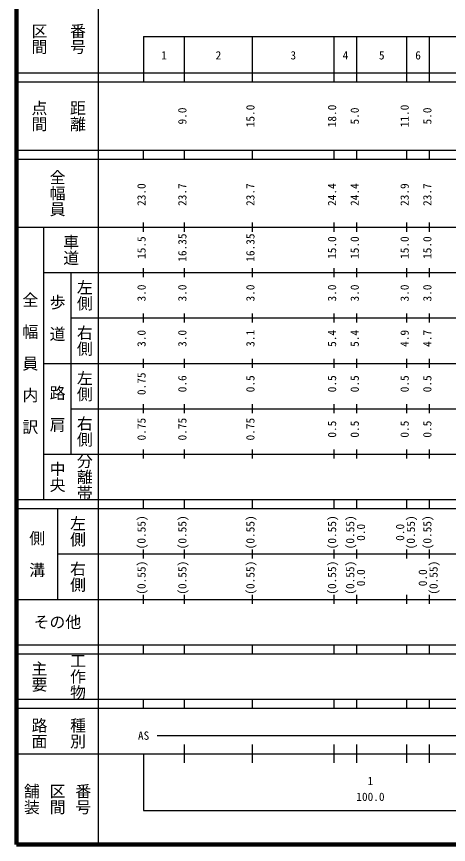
# Model space of a CAD drawing. Units: millimetres on the paper, enlarged 1000 times. Extents: x 40000 to 680000, y 20000 to 380000.
# Drawn here: x 40000 to 135205, y 20000 to 202409 of the extents above; entities that cross this region are included whole.
import ezdxf
from ezdxf.enums import TextEntityAlignment as Align

# ---------------------------------------------------------------- set-up
doc = ezdxf.new("R2010")
doc.units = ezdxf.units.MM
doc.header["$LTSCALE"] = 1000
doc.layers.add('M-TTL', color=2, linetype='Continuous', lineweight=140)
doc.layers.add('M-TTL-BAND', color=7, linetype='Continuous', lineweight=25)
doc.styles.add('@ＭＳ ゴシック', font='')
doc.styles.add('ＭＳ ゴシック', font='')
doc.styles.get('@ＭＳ ゴシック').set_extended_font_data('@MS Gothic')
doc.styles.get('ＭＳ ゴシック').set_extended_font_data('MS Gothic')

msp = doc.modelspace()

# ---------------------------------------------------------------- linework, layer by layer
at = {"layer": 'M-TTL'}
for p, q in [((40000, 380000), (40000, 20000)), ((40000, 20000), (680000, 20000))]:
    msp.add_line(p, q, dxfattribs=at)
at = {"layer": 'M-TTL-BAND'}
for p, q in [((58000, 370000), (58000, 20000)), ((68000, 198000), (579000, 198000)), ((68000, 198000), (68000, 188000)), ((77000, 188000), (77000, 198000)), ((92000, 188000), (92000, 198000)), ((110000, 188000), (110000, 198000)), ((115000, 188000), (115000, 198000)), ((126000, 188000), (126000, 198000)), ((131000, 188000), (131000, 198000)), ((40000, 190000), (579000, 190000)), ((40000, 188000), (579000, 188000)), ((40000, 173000), (579000, 173000)), ((68000, 171000), (68000, 173000)), ((77000, 171000), (77000, 173000)), ((92000, 171000), (92000, 173000)), ((110000, 171000), (110000, 173000)), ((115000, 171000), (115000, 173000)), ((126000, 171000), (126000, 173000)), ((131000, 171000), (131000, 173000)), ((40000, 171000), (579000, 171000)), ((68000, 155000), (68000, 157000)), ((77000, 155000), (77000, 157000)), ((92000, 155000), (92000, 157000)), ((110000, 155000), (110000, 157000)), ((115000, 155000), (115000, 157000)), ((126000, 155000), (126000, 157000)), ((131000, 155000), (131000, 157000)), ((40000, 156000), (579000, 156000)), ((46000, 96000), (46000, 156000)), ((46000, 146000), (579000, 146000)), ((52000, 146000), (52000, 106000)), ((68000, 145000), (68000, 147000)), ((77000, 145000), (77000, 147000)), ((92000, 145000), (92000, 147000)), ((110000, 145000), (110000, 147000)), ((115000, 145000), (115000, 147000)), ((126000, 145000), (126000, 147000)), ((131000, 145000), (131000, 147000)), ((68000, 135000), (68000, 137000)), ((77000, 135000), (77000, 137000)), ((92000, 135000), (92000, 137000)), ((110000, 135000), (110000, 137000)), ((115000, 135000), (115000, 137000)), ((126000, 135000), (126000, 137000)), ((131000, 135000), (131000, 137000)), ((52000, 136000), (579000, 136000)), ((46000, 126000), (579000, 126000)), ((68000, 125000), (68000, 127000)), ((77000, 125000), (77000, 127000)), ((92000, 125000), (92000, 127000)), ((110000, 125000), (110000, 127000)), ((115000, 125000), (115000, 127000)), ((126000, 125000), (126000, 127000)), ((131000, 125000), (131000, 127000)), ((68000, 115000), (68000, 117000)), ((77000, 115000), (77000, 117000)), ((92000, 115000), (92000, 117000)), ((110000, 115000), (110000, 117000)), ((115000, 115000), (115000, 117000)), ((126000, 115000), (126000, 117000)), ((131000, 115000), (131000, 117000)), ((52000, 116000), (579000, 116000)), ((46000, 106000), (579000, 106000)), ((68000, 105000), (68000, 107000)), ((77000, 105000), (77000, 107000)), ((92000, 105000), (92000, 107000)), ((110000, 105000), (110000, 107000)), ((115000, 105000), (115000, 107000)), ((126000, 105000), (126000, 107000)), ((131000, 105000), (131000, 107000)), ((40000, 96000), (579000, 96000)), ((68000, 94000), (68000, 96000)), ((77000, 94000), (77000, 96000)), ((92000, 94000), (92000, 96000)), ((110000, 94000), (110000, 96000)), ((115000, 94000), (115000, 96000)), ((126000, 94000), (126000, 96000)), ((131000, 94000), (131000, 96000)), ((40000, 94000), (579000, 94000)), ((49000, 94000), (49000, 74000)), ((49000, 84000), (579000, 84000)), ((68000, 83000), (68000, 85000)), ((77000, 83000), (77000, 85000)), ((92000, 83000), (92000, 85000)), ((110000, 83000), (110000, 85000)), ((115000, 83000), (115000, 85000)), ((126000, 83000), (126000, 85000)), ((131000, 83000), (131000, 85000)), ((68000, 73000), (68000, 75000)), ((77000, 73000), (77000, 75000)), ((92000, 73000), (92000, 75000)), ((110000, 73000), (110000, 75000)), ((115000, 73000), (115000, 75000)), ((126000, 73000), (126000, 75000)), ((131000, 73000), (131000, 75000)), ((40000, 74000), (579000, 74000)), ((40000, 64000), (579000, 64000)), ((68000, 62000), (68000, 64000)), ((77000, 62000), (77000, 64000)), ((92000, 62000), (92000, 64000)), ((110000, 62000), (110000, 64000)), ((115000, 62000), (115000, 64000)), ((126000, 62000), (126000, 64000)), ((131000, 62000), (131000, 64000)), ((40000, 62000), (579000, 62000)), ((40000, 52000), (579000, 52000)), ((68000, 50000), (68000, 52000)), ((77000, 50000), (77000, 52000)), ((92000, 50000), (92000, 52000)), ((110000, 50000), (110000, 52000)), ((115000, 50000), (115000, 52000)), ((126000, 50000), (126000, 52000)), ((131000, 50000), (131000, 52000)), ((40000, 50000), (579000, 50000)), ((71000, 44000), (565000, 44000)), ((77000, 38000), (77000, 42000)), ((92000, 38000), (92000, 42000)), ((110000, 38000), (110000, 42000)), ((115000, 38000), (115000, 42000)), ((126000, 38000), (126000, 42000)), ((131000, 38000), (131000, 42000)), ((40000, 40000), (579000, 40000)), ((68000, 40000), (68000, 27500)), ((68000, 27500), (579000, 27500))]:
    msp.add_line(p, q, dxfattribs=at)

# ---------------------------------------------------------------- texts
at = {"layer": 'M-TTL-BAND', "style": '@ＭＳ ゴシック'}
for s, p in [('番号', (53500, 197500)), ('区間', (45000, 197500)), ('点間', (45000, 180500)), ('距離', (53500, 180500)), ('全幅員', (49000, 163500)), ('車道', (52000, 151000)), ('左側', (55000, 141000)), ('全\u3000幅\u3000員\u3000内\u3000訳', (43000, 126000)), ('歩\u3000道', (49000, 136000)), ('右側', (55000, 131000)), ('左側', (55000, 121000)), ('路\u3000肩', (49000, 116000)), ('右側', (55000, 111000)), ('分離帯', (55000, 101000)), ('中央', (49000, 101000)), ('左側', (53500, 89000)), ('側\u3000溝', (44500, 84000)), ('右側', (53500, 79000)), ('主要', (45000, 57000)), ('工作物', (53500, 57000)), ('路面', (45000, 44500)), ('種別', (53500, 44500)), ('舗装', (43333, 30000)), ('区間', (49000, 30000)), ('番号', (54667, 30000))]:
    msp.add_text(s, height=2566, rotation=270, dxfattribs=at).set_placement(p, align=Align.MIDDLE_CENTER)
at = {"layer": 'M-TTL-BAND', "style": 'ＭＳ ゴシック'}
for s, p in [('1', (72500, 192405)), ('2', (84500, 192405)), ('3', (101000, 192405)), ('4', (112500, 192405)), ('5', (120500, 192405)), ('6', (128500, 192405)), ('AS', (68000, 42500)), ('1', (118000, 32523)), ('100.0', (118000, 29033))]:
    msp.add_text(s, height=1833, dxfattribs=at).set_placement(p, align=Align.BOTTOM_CENTER)
for s, p in [('15.0', (93000, 180500)), ('18.0', (111000, 180500)), ('11.0', (127000, 180500)), ('9.0', (78000, 180500)), ('5.0', (116000, 180500)), ('5.0', (132000, 180500)), ('23.0', (69000, 163174)), ('23.7', (78000, 163174)), ('23.7', (93000, 163174)), ('24.4', (111000, 163174)), ('24.4', (116000, 163174)), ('23.9', (127000, 163174)), ('23.7', (132000, 163174)), ('15.5', (69000, 151500)), ('16.35', (78000, 151500)), ('16.35', (93000, 151500)), ('15.0', (111000, 151500)), ('15.0', (116000, 151500)), ('15.0', (127000, 151500)), ('15.0', (132000, 151500)), ('3.0', (69000, 141500)), ('3.0', (78000, 141500)), ('3.0', (93000, 141500)), ('3.0', (111000, 141500)), ('3.0', (116000, 141500)), ('3.0', (127000, 141500)), ('3.0', (132000, 141500)), ('3.0', (69000, 131500)), ('3.0', (78000, 131500)), ('3.1', (93000, 131500)), ('5.4', (111000, 131500)), ('5.4', (116000, 131500)), ('4.9', (127000, 131500)), ('4.7', (132000, 131500)), ('0.75', (69000, 121500)), ('0.6', (78000, 121500)), ('0.5', (93000, 121500)), ('0.5', (111000, 121500)), ('0.5', (116000, 121500)), ('0.5', (127000, 121500)), ('0.5', (132000, 121500)), ('0.75', (69000, 111500)), ('0.75', (78000, 111500)), ('0.75', (93000, 111500)), ('0.5', (111000, 111500)), ('0.5', (116000, 111500)), ('0.5', (127000, 111500)), ('0.5', (132000, 111500)), ('(0.55)', (69000, 88764)), ('(0.55)', (78000, 88764)), ('(0.55)', (93000, 88764)), ('(0.55)', (111000, 88764)), ('(0.55)', (115000, 88764)), ('(0.55)', (128370, 88764)), ('(0.55)', (132000, 88764)), ('0.0', (117370, 88764)), ('0.0', (126000, 88764)), ('(0.55)', (69000, 78764)), ('(0.55)', (78000, 78764)), ('(0.55)', (93000, 78764)), ('(0.55)', (111000, 78764)), ('(0.55)', (115000, 78764)), ('(0.55)', (133370, 78764)), ('0.0', (117370, 78764)), ('0.0', (131000, 78764))]:
    msp.add_text(s, height=1833, rotation=90, dxfattribs=at).set_placement(p, align=Align.BOTTOM_CENTER)
msp.add_text('その他', height=2566, dxfattribs=at).set_placement((49000, 69000), align=Align.MIDDLE_CENTER)

doc.saveas('drawing.dxf')
